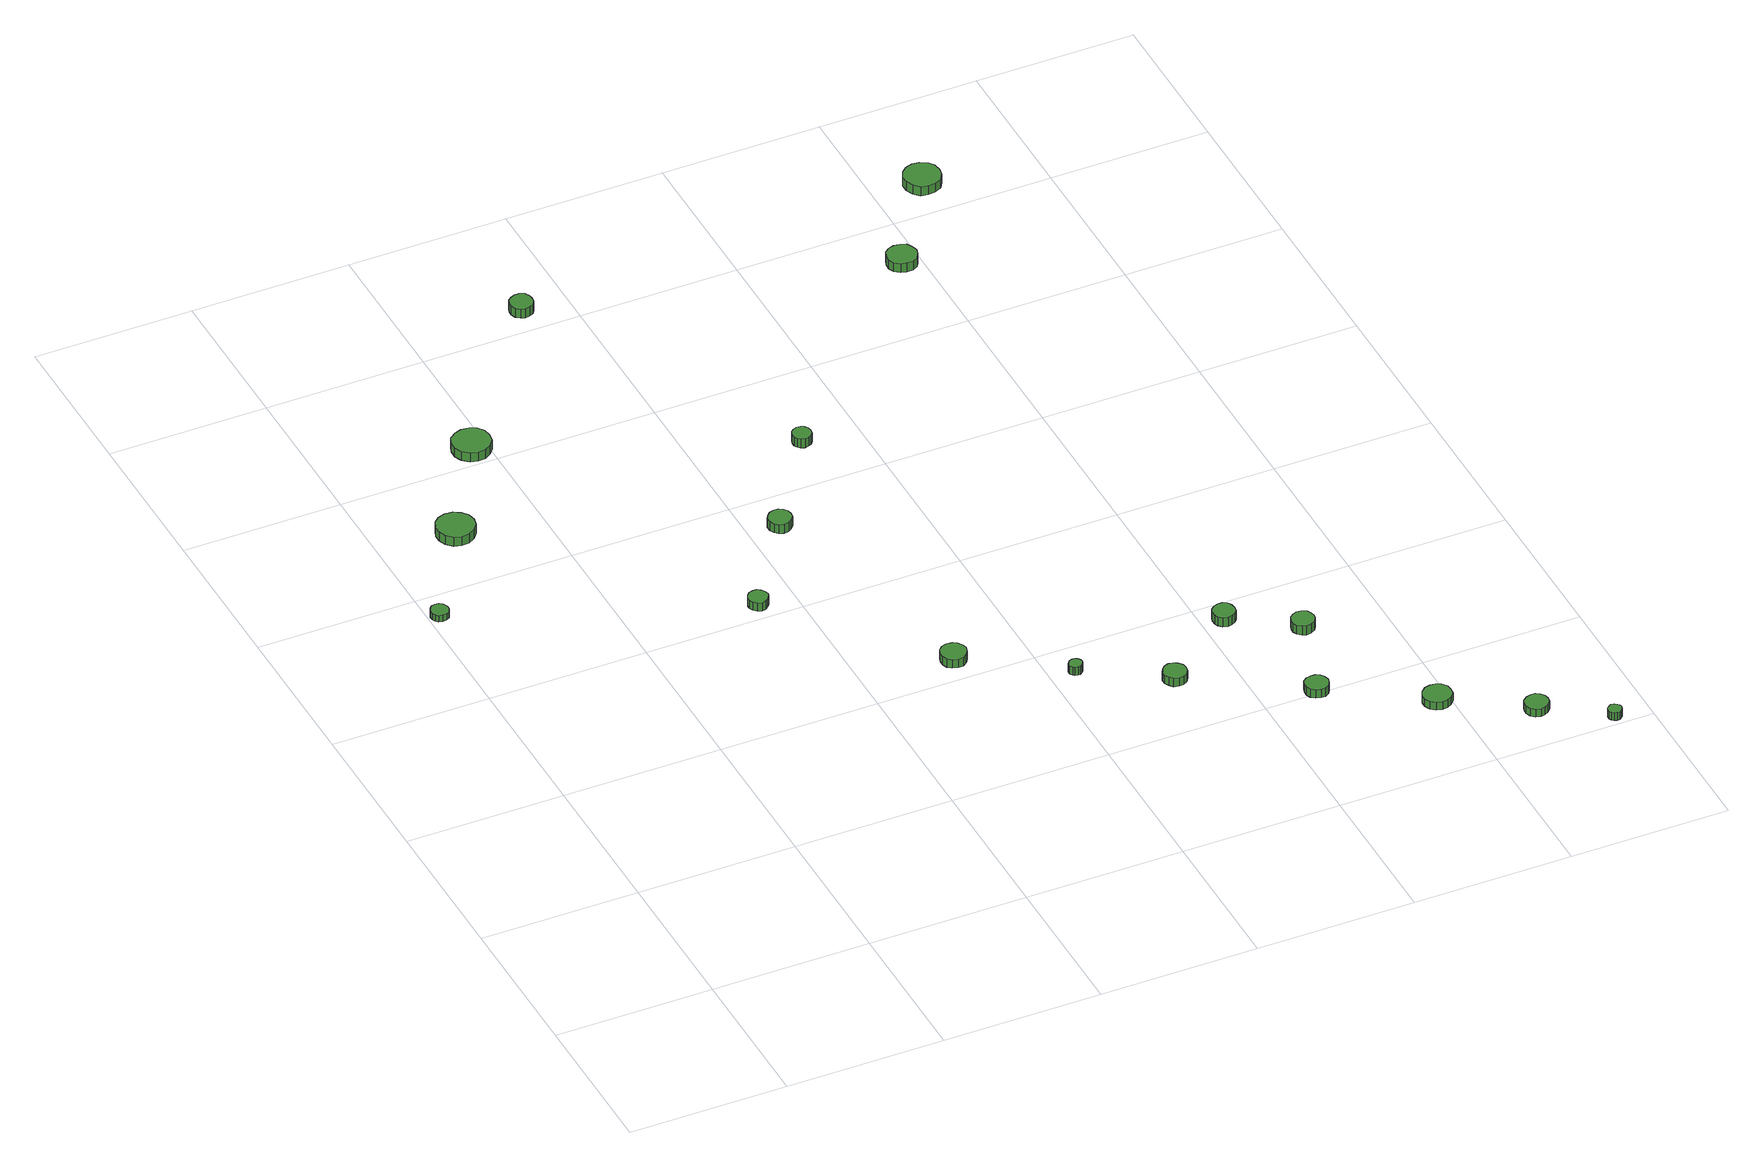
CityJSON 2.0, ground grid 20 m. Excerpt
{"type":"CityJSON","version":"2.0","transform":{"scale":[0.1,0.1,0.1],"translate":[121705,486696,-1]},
"CityObjects":{
"tree1":{"type":"SolitaryVegetationObject","attributes":{"function":"something"},"geometry":[{"type":"MultiSurface","lod":"1","boundaries":[[[0,1,2,3,4,5,6,7,8,9,10,11,12,13,14]],[[15,16,17,18,19,20,21,22,23,24,25,26,27,28,29]],[[0,29,28,1]],[[1,28,27,2]],[[2,27,26,3]],[[3,26,25,4]],[[4,25,24,5]],[[5,24,23,6]],[[6,23,22,7]],[[7,22,21,8]],[[8,21,20,9]],[[9,20,19,10]],[[10,19,18,11]],[[11,18,17,12]],[[12,17,16,13]],[[13,16,15,14]],[[14,15,29,0]]]}]},
"tree2":{"type":"SolitaryVegetationObject","attributes":{"function":"something"},"geometry":[{"type":"MultiSurface","lod":"1","boundaries":[[[30,31,32,33,34,35,36,37,38,39,40,41,42,43,44]],[[45,46,47,48,49,50,51,52,53,54,55,56,57,58,59]],[[30,59,58,31]],[[31,58,57,32]],[[32,57,56,33]],[[33,56,55,34]],[[34,55,54,35]],[[35,54,53,36]],[[36,53,52,37]],[[37,52,51,38]],[[38,51,50,39]],[[39,50,49,40]],[[40,49,48,41]],[[41,48,47,42]],[[42,47,46,43]],[[43,46,45,44]],[[44,45,59,30]]]}]},
"tree3":{"type":"SolitaryVegetationObject","attributes":{"function":"something"},"geometry":[{"type":"MultiSurface","lod":"1","boundaries":[[[60,61,62,63,64,65,66,67,68,69,70,71,72,73,74]],[[75,76,77,78,79,80,81,82,83,84,85,86,87,88,89]],[[60,89,88,61]],[[61,88,87,62]],[[62,87,86,63]],[[63,86,85,64]],[[64,85,84,65]],[[65,84,83,66]],[[66,83,82,67]],[[67,82,81,68]],[[68,81,80,69]],[[69,80,79,70]],[[70,79,78,71]],[[71,78,77,72]],[[72,77,76,73]],[[73,76,75,74]],[[74,75,89,60]]]}]},
"tree4":{"type":"SolitaryVegetationObject","attributes":{"function":"something"},"geometry":[{"type":"MultiSurface","lod":"1","boundaries":[[[90,91,92,93,94,95,96,97,98,99,100,101,102,103,104]],[[105,106,107,108,109,110,111,112,113,114,115,116,117,118,119]],[[90,119,118,91]],[[91,118,117,92]],[[92,117,116,93]],[[93,116,115,94]],[[94,115,114,95]],[[95,114,113,96]],[[96,113,112,97]],[[97,112,111,98]],[[98,111,110,99]],[[99,110,109,100]],[[100,109,108,101]],[[101,108,107,102]],[[102,107,106,103]],[[103,106,105,104]],[[104,105,119,90]]]}]},
"tree5":{"type":"SolitaryVegetationObject","attributes":{"function":"something"},"geometry":[{"type":"MultiSurface","lod":"1","boundaries":[[[120,121,122,123,124,125,126,127,128,129,130,131,132,133,134]],[[135,136,137,138,139,140,141,142,143,144,145,146,147,148,149]],[[120,149,148,121]],[[121,148,147,122]],[[122,147,146,123]],[[123,146,145,124]],[[124,145,144,125]],[[125,144,143,126]],[[126,143,142,127]],[[127,142,141,128]],[[128,141,140,129]],[[129,140,139,130]],[[130,139,138,131]],[[131,138,137,132]],[[132,137,136,133]],[[133,136,135,134]],[[134,135,149,120]]]}]},
"tree6":{"type":"SolitaryVegetationObject","attributes":{"function":"something"},"geometry":[{"type":"MultiSurface","lod":"1","boundaries":[[[150,151,152,153,154,155,156,157,158,159,160,161,162,163,164]],[[165,166,167,168,169,170,171,172,173,174,175,176,177,178,179]],[[150,179,178,151]],[[151,178,177,152]],[[152,177,176,153]],[[153,176,175,154]],[[154,175,174,155]],[[155,174,173,156]],[[156,173,172,157]],[[157,172,171,158]],[[158,171,170,159]],[[159,170,169,160]],[[160,169,168,161]],[[161,168,167,162]],[[162,167,166,163]],[[163,166,165,164]],[[164,165,179,150]]]}]},
"tree7":{"type":"SolitaryVegetationObject","attributes":{"function":"something"},"geometry":[{"type":"MultiSurface","lod":"1","boundaries":[[[180,181,182,183,184,185,186,187,188,189,190,191,192,193,194]],[[195,196,197,198,199,200,201,202,203,204,205,206,207,208,209]],[[180,209,208,181]],[[181,208,207,182]],[[182,207,206,183]],[[183,206,205,184]],[[184,205,204,185]],[[185,204,203,186]],[[186,203,202,187]],[[187,202,201,188]],[[188,201,200,189]],[[189,200,199,190]],[[190,199,198,191]],[[191,198,197,192]],[[192,197,196,193]],[[193,196,195,194]],[[194,195,209,180]]]}]},
"tree8":{"type":"SolitaryVegetationObject","attributes":{"function":"something"},"geometry":[{"type":"MultiSurface","lod":"1","boundaries":[[[210,211,212,213,214,215,216,217,218,219,220,221,222,223,224]],[[225,226,227,228,229,230,231,232,233,234,235,236,237,238,239]],[[210,239,238,211]],[[211,238,237,212]],[[212,237,236,213]],[[213,236,235,214]],[[214,235,234,215]],[[215,234,233,216]],[[216,233,232,217]],[[217,232,231,218]],[[218,231,230,219]],[[219,230,229,220]],[[220,229,228,221]],[[221,228,227,222]],[[222,227,226,223]],[[223,226,225,224]],[[224,225,239,210]]]}]},
"tree9":{"type":"SolitaryVegetationObject","attributes":{"function":"something"},"geometry":[{"type":"MultiSurface","lod":"1","boundaries":[[[240,241,242,243,244,245,246,247,248,249,250,251,252,253,254]],[[255,256,257,258,259,260,261,262,263,264,265,266,267,268,269]],[[240,269,268,241]],[[241,268,267,242]],[[242,267,266,243]],[[243,266,265,244]],[[244,265,264,245]],[[245,264,263,246]],[[246,263,262,247]],[[247,262,261,248]],[[248,261,260,249]],[[249,260,259,250]],[[250,259,258,251]],[[251,258,257,252]],[[252,257,256,253]],[[253,256,255,254]],[[254,255,269,240]]]}]},
"tree10":{"type":"SolitaryVegetationObject","attributes":{"function":"something"},"geometry":[{"type":"MultiSurface","lod":"1","boundaries":[[[270,271,272,273,274,275,276,277,278,279,280,281,282,283,284]],[[285,286,287,288,289,290,291,292,293,294,295,296,297,298,299]],[[270,299,298,271]],[[271,298,297,272]],[[272,297,296,273]],[[273,296,295,274]],[[274,295,294,275]],[[275,294,293,276]],[[276,293,292,277]],[[277,292,291,278]],[[278,291,290,279]],[[279,290,289,280]],[[280,289,288,281]],[[281,288,287,282]],[[282,287,286,283]],[[283,286,285,284]],[[284,285,299,270]]]}]},
"tree11":{"type":"SolitaryVegetationObject","attributes":{"function":"something"},"geometry":[{"type":"MultiSurface","lod":"1","boundaries":[[[300,301,302,303,304,305,306,307,308,309,310,311,312,313,314]],[[315,316,317,318,319,320,321,322,323,324,325,326,327,328,329]],[[300,329,328,301]],[[301,328,327,302]],[[302,327,326,303]],[[303,326,325,304]],[[304,325,324,305]],[[305,324,323,306]],[[306,323,322,307]],[[307,322,321,308]],[[308,321,320,309]],[[309,320,319,310]],[[310,319,318,311]],[[311,318,317,312]],[[312,317,316,313]],[[313,316,315,314]],[[314,315,329,300]]]}]},
"tree12":{"type":"SolitaryVegetationObject","attributes":{"function":"something"},"geometry":[{"type":"MultiSurface","lod":"1","boundaries":[[[330,331,332,333,334,335,336,337,338,339,340,341,342,343,344]],[[345,346,347,348,349,350,351,352,353,354,355,356,357,358,359]],[[330,359,358,331]],[[331,358,357,332]],[[332,357,356,333]],[[333,356,355,334]],[[334,355,354,335]],[[335,354,353,336]],[[336,353,352,337]],[[337,352,351,338]],[[338,351,350,339]],[[339,350,349,340]],[[340,349,348,341]],[[341,348,347,342]],[[342,347,346,343]],[[343,346,345,344]],[[344,345,359,330]]]}]},
"tree13":{"type":"SolitaryVegetationObject","attributes":{"function":"something"},"geometry":[{"type":"MultiSurface","lod":"1","boundaries":[[[360,361,362,363,364,365,366,367,368,369,370,371,372,373,374]],[[375,376,377,378,379,380,381,382,383,384,385,386,387,388,389]],[[360,389,388,361]],[[361,388,387,362]],[[362,387,386,363]],[[363,386,385,364]],[[364,385,384,365]],[[365,384,383,366]],[[366,383,382,367]],[[367,382,381,368]],[[368,381,380,369]],[[369,380,379,370]],[[370,379,378,371]],[[371,378,377,372]],[[372,377,376,373]],[[373,376,375,374]],[[374,375,389,360]]]}]},
"tree14":{"type":"SolitaryVegetationObject","attributes":{"function":"something"},"geometry":[{"type":"MultiSurface","lod":"1","boundaries":[[[390,391,392,393,394,395,396,397,398,399,400,401,402,403,404]],[[405,406,407,408,409,410,411,412,413,414,415,416,417,418,419]],[[390,419,418,391]],[[391,418,417,392]],[[392,417,416,393]],[[393,416,415,394]],[[394,415,414,395]],[[395,414,413,396]],[[396,413,412,397]],[[397,412,411,398]],[[398,411,410,399]],[[399,410,409,400]],[[400,409,408,401]],[[401,408,407,402]],[[402,407,406,403]],[[403,406,405,404]],[[404,405,419,390]]]}]},
"tree15":{"type":"SolitaryVegetationObject","attributes":{"function":"something"},"geometry":[{"type":"MultiSurface","lod":"1","boundaries":[[[420,421,422,423,424,425,426,427,428,429,430,431,432,433,434]],[[435,436,437,438,439,440,441,442,443,444,445,446,447,448,449]],[[420,449,448,421]],[[421,448,447,422]],[[422,447,446,423]],[[423,446,445,424]],[[424,445,444,425]],[[425,444,443,426]],[[426,443,442,427]],[[427,442,441,428]],[[428,441,440,429]],[[429,440,439,430]],[[430,439,438,431]],[[431,438,437,432]],[[432,437,436,433]],[[433,436,435,434]],[[434,435,449,420]]]}]},
"tree16":{"type":"SolitaryVegetationObject","attributes":{"function":"something"},"geometry":[{"type":"MultiSurface","lod":"1","boundaries":[[[450,451,452,453,454,455,456,457,458,459,460,461,462,463,464]],[[465,466,467,468,469,470,471,472,473,474,475,476,477,478,479]],[[450,479,478,451]],[[451,478,477,452]],[[452,477,476,453]],[[453,476,475,454]],[[454,475,474,455]],[[455,474,473,456]],[[456,473,472,457]],[[457,472,471,458]],[[458,471,470,459]],[[459,470,469,460]],[[460,469,468,461]],[[461,468,467,462]],[[462,467,466,463]],[[463,466,465,464]],[[464,465,479,450]]]}]},
"tree17":{"type":"SolitaryVegetationObject","attributes":{"function":"something"},"geometry":[{"type":"MultiSurface","lod":"1","boundaries":[[[480,481,482,483,484,485,486,487,488,489,490,491,492,493,494]],[[495,496,497,498,499,500,501,502,503,504,505,506,507,508,509]],[[480,509,508,481]],[[481,508,507,482]],[[482,507,506,483]],[[483,506,505,484]],[[484,505,504,485]],[[485,504,503,486]],[[486,503,502,487]],[[487,502,501,488]],[[488,501,500,489]],[[489,500,499,490]],[[490,499,498,491]],[[491,498,497,492]],[[492,497,496,493]],[[493,496,495,494]],[[494,495,509,480]]]}]},
"tree18":{"type":"SolitaryVegetationObject","attributes":{"function":"something"},"geometry":[{"type":"MultiSurface","lod":"1","boundaries":[[[510,511,512,513,514,515,516,517,518,519,520,521,522,523,524]],[[525,526,527,528,529,530,531,532,533,534,535,536,537,538,539]],[[510,539,538,511]],[[511,538,537,512]],[[512,537,536,513]],[[513,536,535,514]],[[514,535,534,515]],[[515,534,533,516]],[[516,533,532,517]],[[517,532,531,518]],[[518,531,530,519]],[[519,530,529,520]],[[520,529,528,521]],[[521,528,527,522]],[[522,527,526,523]],[[523,526,525,524]],[[524,525,539,510]]]}]}
},
"vertices":[
[25,763,17],[24,767,17],[22,771,17],[18,774,17],[13,774,17],[8,773,17],[5,769,17],[3,765,17],[3,760,17],[5,756,17],[8,753,17],[13,752,17],[18,752,17],[22,754,17],[24,758,17],[24,758,8],[22,754,8],[18,752,8],[13,752,8],[8,753,8],[5,756,8],[3,760,8],[3,765,8],[5,769,8],[8,773,8],[13,774,8],[18,774,8],[22,771,8],[24,767,8],[25,763,8],
[120,894,21],[118,903,21],[112,911,21],[103,916,21],[93,917,21],[84,914,21],[77,908,21],[73,898,21],[73,889,21],[77,880,21],[84,873,21],[93,870,21],[103,871,21],[112,876,21],[118,884,21],[118,884,8],[112,876,8],[103,871,8],[93,870,8],[84,873,8],[77,880,8],[73,889,8],[73,898,8],[77,908,8],[84,914,8],[93,917,8],[103,916,8],[112,911,8],[118,903,8],[120,894,8],
[200,1020,28],[198,1030,28],[192,1038,28],[184,1042,28],[174,1043,28],[165,1040,28],[157,1034,28],[153,1025,28],[153,1015,28],[157,1006,28],[165,999,28],[174,996,28],[184,997,28],[192,1002,28],[198,1010,28],[198,1010,15],[192,1002,15],[184,997,15],[174,996,15],[165,999,15],[157,1006,15],[153,1015,15],[153,1025,15],[157,1034,15],[165,1040,15],[174,1043,15],[184,1042,15],[192,1038,15],[198,1030,15],[200,1020,15],
[368,626,19],[366,631,19],[363,635,19],[359,638,19],[354,638,19],[349,637,19],[345,633,19],[343,628,19],[343,623,19],[345,619,19],[349,615,19],[354,613,19],[359,614,19],[363,617,19],[366,621,19],[366,621,7],[363,617,7],[359,614,7],[354,613,7],[349,615,7],[345,619,7],[343,623,7],[343,628,7],[345,633,7],[349,637,7],[354,638,7],[359,638,7],[363,635,7],[366,631,7],[368,626,7],
[531,437,19],[529,443,19],[525,449,19],[520,452,19],[513,453,19],[506,451,19],[501,446,19],[499,440,19],[499,433,19],[501,427,19],[506,423,19],[513,421,19],[520,421,19],[525,425,19],[529,430,19],[529,430,7],[525,425,7],[520,421,7],[513,421,7],[506,423,7],[501,427,7],[499,433,7],[499,440,7],[501,446,7],[506,451,7],[513,453,7],[520,452,7],[525,449,7],[529,443,7],[531,437,7],
[455,748,20],[454,754,20],[450,759,20],[445,762,20],[439,762,20],[433,760,20],[429,756,20],[426,751,20],[426,745,20],[429,739,20],[433,735,20],[439,733,20],[445,734,20],[450,737,20],[454,742,20],[454,742,7],[450,737,7],[445,734,7],[439,733,7],[433,735,7],[429,739,7],[426,745,7],[426,751,7],[429,756,7],[433,760,7],[439,762,7],[445,762,7],[450,759,7],[454,754,7],[455,748,7],
[352,1227,30],[351,1233,30],[348,1238,30],[342,1241,30],[336,1241,30],[331,1239,30],[326,1235,30],[324,1230,30],[324,1224,30],[326,1218,30],[331,1214,30],[336,1212,30],[342,1213,30],[348,1216,30],[351,1221,30],[351,1221,17],[348,1216,17],[342,1213,17],[336,1212,17],[331,1214,17],[326,1218,17],[324,1224,17],[324,1230,17],[326,1235,17],[331,1239,17],[336,1241,17],[342,1241,17],[348,1238,17],[351,1233,17],[352,1227,17],
[641,357,19],[640,360,19],[638,363,19],[635,365,19],[632,365,19],[628,364,19],[626,362,19],[624,359,19],[624,355,19],[626,352,19],[628,350,19],[632,349,19],[635,349,19],[638,351,19],[640,354,19],[640,354,7],[638,351,7],[635,349,7],[632,349,7],[628,350,7],[626,352,7],[624,355,7],[624,359,7],[626,362,7],[628,364,7],[632,365,7],[635,365,7],[638,363,7],[640,360,7],[641,357,7],
[540,874,24],[539,879,24],[536,883,24],[532,885,24],[527,886,24],[522,884,24],[519,881,24],[517,876,24],[517,871,24],[519,867,24],[522,864,24],[527,862,24],[532,863,24],[536,865,24],[539,869,24],[539,869,11],[536,865,11],[532,863,11],[527,862,11],[522,864,11],[519,867,11],[517,871,11],[517,876,11],[519,881,11],[522,884,11],[527,886,11],[532,885,11],[536,883,11],[539,879,11],[540,874,11],
[744,295,19],[743,301,19],[739,306,19],[734,309,19],[728,310,19],[722,308,19],[718,304,19],[715,298,19],[715,292,19],[718,287,19],[722,282,19],[728,281,19],[734,281,19],[739,284,19],[743,289,19],[743,289,7],[739,284,7],[734,281,7],[728,281,7],[722,282,7],[718,287,7],[715,292,7],[715,298,7],[718,304,7],[722,308,7],[728,310,7],[734,309,7],[739,306,7],[743,301,7],[744,295,7],
[882,204,20],[880,210,20],[877,215,20],[872,218,20],[866,218,20],[860,217,20],[855,213,20],[853,207,20],[853,201,20],[855,196,20],[860,192,20],[866,190,20],[872,190,20],[877,193,20],[880,198,20],[880,198,8],[877,193,8],[872,190,8],[866,190,8],[860,192,8],[855,196,8],[853,201,8],[853,207,8],[855,213,8],[860,217,8],[866,218,8],[872,218,8],[877,215,8],[880,210,8],[882,204,8],
[841,370,21],[840,376,21],[837,381,21],[832,384,21],[826,384,21],[820,382,21],[816,378,21],[814,373,21],[814,367,21],[816,362,21],[820,358,21],[826,356,21],[832,357,21],[837,360,21],[840,364,21],[840,364,8],[837,360,8],[832,357,8],[826,356,8],[820,358,8],[816,362,8],[814,367,8],[814,373,8],[816,378,8],[820,382,8],[826,384,8],[832,384,8],[837,381,8],[840,376,8],[841,370,8],
[918,318,20],[917,324,20],[914,329,20],[908,332,20],[902,333,20],[897,331,20],[892,327,20],[890,321,20],[890,315,20],[892,310,20],[897,306,20],[902,304,20],[908,305,20],[914,308,20],[917,313,20],[917,313,7],[914,308,7],[908,305,7],[902,304,7],[897,306,7],[892,310,7],[890,315,7],[890,321,7],[892,327,7],[897,331,7],[902,333,7],[908,332,7],[914,329,7],[917,324,7],[918,318,7],
[1002,128,19],[1001,135,19],[996,141,19],[990,144,19],[983,145,19],[976,143,19],[970,138,19],[967,131,19],[967,124,19],[970,117,19],[976,112,19],[983,110,19],[990,111,19],[996,114,19],[1001,120,19],[1001,120,8],[996,114,8],[990,111,8],[983,110,8],[976,112,8],[970,117,8],[967,124,8],[967,131,8],[970,138,8],[976,143,8],[983,145,8],[990,144,8],[996,141,8],[1001,135,8],[1002,128,8],
[1096,65,19],[1095,71,19],[1091,76,19],[1086,79,19],[1080,79,19],[1074,77,19],[1069,73,19],[1067,68,19],[1067,62,19],[1069,56,19],[1074,52,19],[1080,50,19],[1086,51,19],[1091,54,19],[1095,59,19],[1095,59,8],[1091,54,8],[1086,51,8],[1080,50,8],[1074,52,8],[1069,56,8],[1067,62,8],[1067,68,8],[1069,73,8],[1074,77,8],[1080,79,8],[1086,79,8],[1091,76,8],[1095,71,8],[1096,65,8],
[794,1126,24],[792,1133,24],[788,1140,24],[781,1143,24],[773,1144,24],[766,1142,24],[760,1137,24],[757,1130,24],[757,1122,24],[760,1115,24],[766,1110,24],[773,1108,24],[781,1108,24],[788,1112,24],[792,1118,24],[792,1118,11],[788,1112,11],[781,1108,11],[773,1108,11],[766,1110,11],[760,1115,11],[757,1122,11],[757,1130,11],[760,1137,11],[766,1142,11],[773,1144,11],[781,1143,11],[788,1140,11],[792,1133,11],[794,1126,11],
[1166,14,19],[1165,18,19],[1163,20,19],[1160,22,19],[1156,23,19],[1153,21,19],[1150,19,19],[1149,16,19],[1149,12,19],[1150,9,19],[1153,7,19],[1156,6,19],[1160,6,19],[1163,8,19],[1165,11,19],[1165,11,8],[1163,8,8],[1160,6,8],[1156,6,8],[1153,7,8],[1150,9,8],[1149,12,8],[1149,16,8],[1150,19,8],[1153,21,8],[1156,23,8],[1160,22,8],[1163,20,8],[1165,18,8],[1166,14,8],
[884,1253,21],[882,1263,21],[877,1270,21],[868,1275,21],[859,1276,21],[850,1273,21],[843,1267,21],[839,1258,21],[839,1249,21],[843,1240,21],[850,1233,21],[859,1231,21],[868,1232,21],[877,1236,21],[882,1244,21],[882,1244,8],[877,1236,8],[868,1232,8],[859,1231,8],[850,1233,8],[843,1240,8],[839,1249,8],[839,1258,8],[843,1267,8],[850,1273,8],[859,1276,8],[868,1275,8],[877,1270,8],[882,1263,8],[884,1253,8]
]}
